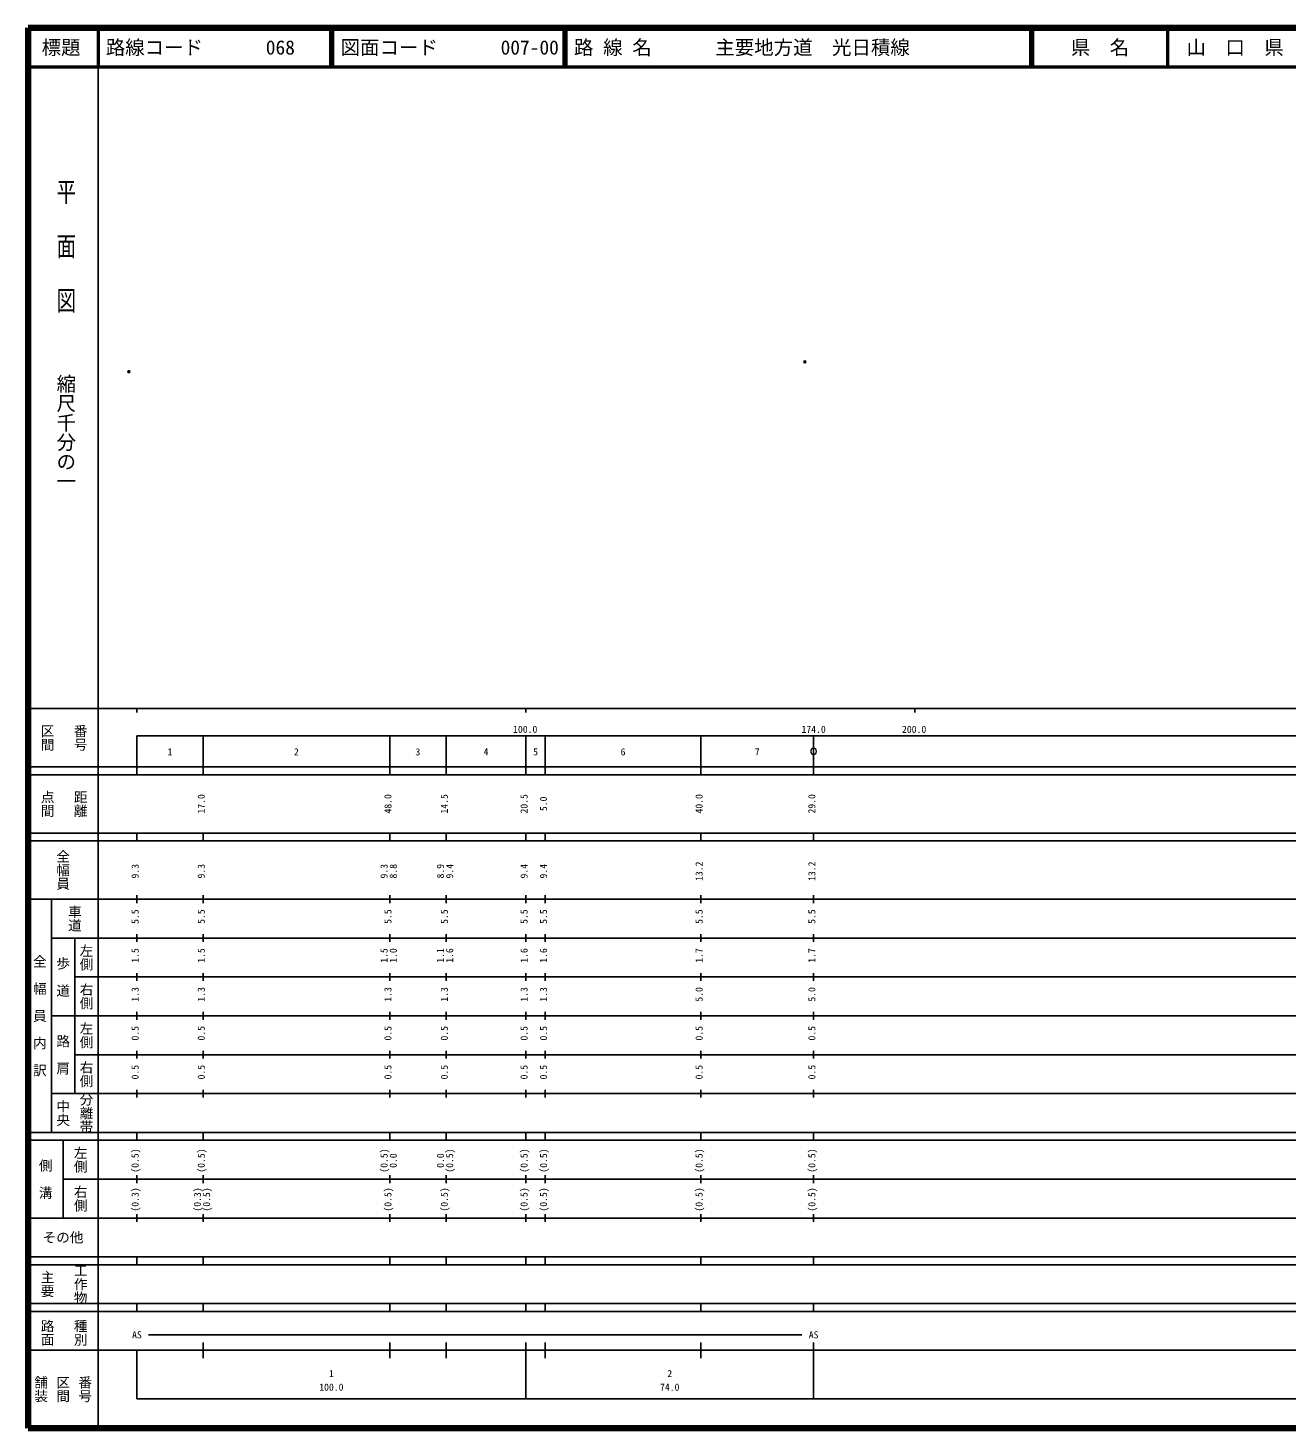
# Model space of a CAD drawing. Units: millimetres on the paper. Extents: x 40 to 680, y 20 to 380.
# Drawn here: x 40 to 363.7, y 20 to 380 of the extents above; entities that cross this region are included whole.
import ezdxf
from ezdxf.enums import TextEntityAlignment as Align

# ---------------------------------------------------------------- set-up
doc = ezdxf.new("R2010")
doc.units = ezdxf.units.MM
doc.header["$PDMODE"] = 32
doc.header["$PDSIZE"] = 0.5
doc.layers.add('M-OTRS', color=6, linetype='Continuous')
doc.layers.add('M-TTL-TXT', color=7, linetype='Continuous')
for name, color, linetype, lineweight in [('M-TTL', 2, 'Continuous', 140), ('M-TTL-BAND', 7, 'Continuous', 25), ('M-TTL-LINE', 7, 'Continuous', 50)]:
    doc.layers.add(name, color=color, linetype=linetype, lineweight=lineweight)
doc.styles.add('@ＭＳ ゴシック', font='')
doc.styles.add('ＭＳ ゴシック', font='')
doc.styles.get('@ＭＳ ゴシック').set_extended_font_data('@MS Gothic')
doc.styles.get('ＭＳ ゴシック').set_extended_font_data('MS Gothic')

msp = doc.modelspace()

# ---------------------------------------------------------------- linework, layer by layer
at = {"layer": 'M-OTRS'}
for p in [(65.942, 291.633), (239.757, 294.138)]:
    msp.add_point(p, dxfattribs=at)
at = {"layer": 'M-TTL'}
for p, q in [((40, 380), (40, 20)), ((680, 380), (40, 380)), ((40, 20), (680, 20))]:
    msp.add_line(p, q, dxfattribs=at)
at = {"layer": 'M-TTL-BAND'}
for p, q in [((58, 370), (58, 20)), ((40, 205), (579, 205)), ((68, 205), (68, 204)), ((168, 205), (168, 204)), ((268, 205), (268, 204)), ((68, 198), (579, 198)), ((68, 198), (68, 188)), ((85, 188), (85, 198)), ((133, 188), (133, 198)), ((147.5, 188), (147.5, 198)), ((168, 188), (168, 198)), ((173, 188), (173, 198)), ((213, 188), (213, 198)), ((242, 188), (242, 198)), ((40, 190), (579, 190)), ((40, 188), (579, 188)), ((40, 173), (579, 173)), ((68, 171), (68, 173)), ((85, 171), (85, 173)), ((133, 171), (133, 173)), ((147.5, 171), (147.5, 173)), ((168, 171), (168, 173)), ((173, 171), (173, 173)), ((213, 171), (213, 173)), ((242, 171), (242, 173)), ((40, 171), (579, 171)), ((40, 156), (579, 156)), ((46, 96), (46, 156)), ((68, 155), (68, 157)), ((85, 155), (85, 157)), ((133, 155), (133, 157)), ((147.5, 155), (147.5, 157)), ((168, 155), (168, 157)), ((173, 155), (173, 157)), ((213, 155), (213, 157)), ((242, 155), (242, 157)), ((46, 146), (579, 146)), ((52, 146), (52, 106)), ((68, 145), (68, 147)), ((85, 145), (85, 147)), ((133, 145), (133, 147)), ((147.5, 145), (147.5, 147)), ((168, 145), (168, 147)), ((173, 145), (173, 147)), ((213, 145), (213, 147)), ((242, 145), (242, 147)), ((68, 135), (68, 137)), ((85, 135), (85, 137)), ((133, 135), (133, 137)), ((147.5, 135), (147.5, 137)), ((168, 135), (168, 137)), ((173, 135), (173, 137)), ((213, 135), (213, 137)), ((242, 135), (242, 137)), ((52, 136), (579, 136)), ((46, 126), (579, 126)), ((68, 125), (68, 127)), ((85, 125), (85, 127)), ((133, 125), (133, 127)), ((147.5, 125), (147.5, 127)), ((168, 125), (168, 127)), ((173, 125), (173, 127)), ((213, 125), (213, 127)), ((242, 125), (242, 127)), ((52, 116), (579, 116)), ((68, 115), (68, 117)), ((85, 115), (85, 117)), ((133, 115), (133, 117)), ((147.5, 115), (147.5, 117)), ((168, 115), (168, 117)), ((173, 115), (173, 117)), ((213, 115), (213, 117)), ((242, 115), (242, 117)), ((46, 106), (579, 106)), ((68, 105), (68, 107)), ((85, 105), (85, 107)), ((133, 105), (133, 107)), ((147.5, 105), (147.5, 107)), ((168, 105), (168, 107)), ((173, 105), (173, 107)), ((213, 105), (213, 107)), ((242, 105), (242, 107)), ((40, 96), (579, 96)), ((40, 94), (579, 94)), ((49, 94), (49, 74)), ((68, 94), (68, 96)), ((85, 94), (85, 96)), ((133, 94), (133, 96)), ((147.5, 94), (147.5, 96)), ((168, 94), (168, 96)), ((173, 94), (173, 96)), ((213, 94), (213, 96)), ((242, 94), (242, 96)), ((49, 84), (579, 84)), ((68, 83), (68, 85)), ((85, 83), (85, 85)), ((133, 83), (133, 85)), ((147.5, 83), (147.5, 85)), ((168, 83), (168, 85)), ((173, 83), (173, 85)), ((213, 83), (213, 85)), ((242, 83), (242, 85)), ((40, 74), (579, 74)), ((68, 73), (68, 75)), ((85, 73), (85, 75)), ((133, 73), (133, 75)), ((147.5, 73), (147.5, 75)), ((168, 73), (168, 75)), ((173, 73), (173, 75)), ((213, 73), (213, 75)), ((242, 73), (242, 75)), ((40, 64), (579, 64)), ((40, 62), (579, 62)), ((68, 62), (68, 64)), ((85, 62), (85, 64)), ((133, 62), (133, 64)), ((147.5, 62), (147.5, 64)), ((168, 62), (168, 64)), ((173, 62), (173, 64)), ((213, 62), (213, 64)), ((242, 62), (242, 64)), ((40, 52), (579, 52)), ((68, 50), (68, 52)), ((85, 50), (85, 52)), ((133, 50), (133, 52)), ((147.5, 50), (147.5, 52)), ((168, 50), (168, 52)), ((173, 50), (173, 52)), ((213, 50), (213, 52)), ((242, 50), (242, 52)), ((40, 50), (579, 50)), ((71, 44), (239, 44)), ((40, 40), (579, 40)), ((68, 40), (68, 27.5)), ((85, 38), (85, 42)), ((133, 38), (133, 42)), ((147.5, 38), (147.5, 42)), ((168, 27.5), (168, 42)), ((173, 38), (173, 42)), ((213, 38), (213, 42)), ((242, 27.5), (242, 42)), ((68, 27.5), (579, 27.5))]:
    msp.add_line(p, q, dxfattribs=at)
at = {"layer": 'M-TTL-BAND', "lineweight": 13}
msp.add_lwpolyline([(242.75, 194, 1), (241.25, 194, 1)], format="xyb", close=True, dxfattribs=at)
at = {"layer": 'M-TTL-LINE'}
for p, q in [((58, 380), (58, 370)), ((117.75, 380), (117.75, 370)), ((118.25, 380), (118.25, 370)), ((177.75, 380), (177.75, 370)), ((178.25, 380), (178.25, 370)), ((297.75, 380), (297.75, 370)), ((298.25, 380), (298.25, 370)), ((333, 380), (333, 370)), ((40, 370), (680, 370))]:
    msp.add_line(p, q, dxfattribs=at)

# ---------------------------------------------------------------- texts
at = {"layer": 'M-TTL-BAND', "style": '@ＭＳ ゴシック', "width": 1.4}
msp.add_text('平  面  図', height=3.666, rotation=270, dxfattribs=at).set_placement((49.777, 306.475), align=Align.MIDDLE_RIGHT)
at = {"layer": 'M-TTL-BAND', "style": '@ＭＳ ゴシック'}
msp.add_text('縮尺千分の一', height=3.666, rotation=270, dxfattribs=at).set_placement((49.777, 261.03), align=Align.MIDDLE_RIGHT)
for s, p in [('区間', (45, 197.5)), ('番号', (53.5, 197.5)), ('点間', (45, 180.5)), ('距離', (53.5, 180.5)), ('全幅員', (49, 163.5)), ('車道', (52, 151)), ('左側', (55, 141)), ('全\u3000幅\u3000員\u3000内\u3000訳', (43, 126)), ('歩\u3000道', (49, 136)), ('右側', (55, 131)), ('左側', (55, 121)), ('路\u3000肩', (49, 116)), ('右側', (55, 111)), ('分離帯', (55, 101)), ('中央', (49, 101)), ('左側', (53.5, 89)), ('側\u3000溝', (44.5, 84)), ('右側', (53.5, 79)), ('工作物', (53.5, 57)), ('主要', (45, 57)), ('路面', (45, 44.5)), ('種別', (53.5, 44.5)), ('舗装', (43.333, 30)), ('区間', (49, 30)), ('番号', (54.667, 30))]:
    msp.add_text(s, height=2.566, rotation=270, dxfattribs=at).set_placement(p, align=Align.MIDDLE_CENTER)
at = {"layer": 'M-TTL-BAND', "style": 'ＭＳ ゴシック'}
for s, p in [('100.0', (167.844, 198.195)), ('174.0', (242, 198.195)), ('200.0', (267.844, 198.195)), ('1', (76.5, 192.405)), ('2', (109, 192.405)), ('3', (140.25, 192.405)), ('4', (157.75, 192.405)), ('5', (170.5, 192.405)), ('6', (193, 192.405)), ('7', (227.5, 192.405)), ('AS', (68, 42.5)), ('AS', (242, 42.5)), ('1', (118, 32.523)), ('2', (205, 32.523)), ('100.0', (118, 29.033)), ('74.0', (205, 29.033))]:
    msp.add_text(s, height=1.833, dxfattribs=at).set_placement(p, align=Align.BOTTOM_CENTER)
for s, p in [('17.0', (86, 180.5)), ('48.0', (134, 180.5)), ('14.5', (148.5, 180.5)), ('20.5', (169, 180.5)), ('5.0', (174, 180.5)), ('40.0', (214, 180.5)), ('29.0', (243, 180.5)), ('9.3', (69, 163.174)), ('9.3', (86, 163.174)), ('9.3', (133, 163.174)), ('8.8', (135.37, 163.174)), ('8.9', (147.5, 163.174)), ('9.4', (149.87, 163.174)), ('9.4', (169, 163.174)), ('9.4', (174, 163.174)), ('13.2', (214, 163.174)), ('13.2', (243, 163.174)), ('5.5', (69, 151.5)), ('5.5', (86, 151.5)), ('5.5', (134, 151.5)), ('5.5', (148.5, 151.5)), ('5.5', (169, 151.5)), ('5.5', (174, 151.5)), ('5.5', (214, 151.5)), ('5.5', (243, 151.5)), ('1.5', (69, 141.5)), ('1.5', (86, 141.5)), ('1.5', (133, 141.5)), ('1.0', (135.37, 141.5)), ('1.1', (147.5, 141.5)), ('1.6', (149.87, 141.5)), ('1.6', (169, 141.5)), ('1.6', (174, 141.5)), ('1.7', (214, 141.5)), ('1.7', (243, 141.5)), ('1.3', (69, 131.5)), ('1.3', (86, 131.5)), ('1.3', (134, 131.5)), ('1.3', (148.5, 131.5)), ('1.3', (169, 131.5)), ('1.3', (174, 131.5)), ('5.0', (214, 131.5)), ('5.0', (243, 131.5)), ('0.5', (69, 121.5)), ('0.5', (86, 121.5)), ('0.5', (134, 121.5)), ('0.5', (148.5, 121.5)), ('0.5', (169, 121.5)), ('0.5', (174, 121.5)), ('0.5', (214, 121.5)), ('0.5', (243, 121.5)), ('0.5', (69, 111.5)), ('0.5', (86, 111.5)), ('0.5', (134, 111.5)), ('0.5', (148.5, 111.5)), ('0.5', (169, 111.5)), ('0.5', (174, 111.5)), ('0.5', (214, 111.5)), ('0.5', (243, 111.5)), ('(0.5)', (69, 88.764)), ('(0.5)', (86, 88.764)), ('(0.5)', (133, 88.764)), ('0.0', (135.37, 88.764)), ('0.0', (147.5, 88.764)), ('(0.5)', (149.87, 88.764)), ('(0.5)', (169, 88.764)), ('(0.5)', (174, 88.764)), ('(0.5)', (214, 88.764)), ('(0.5)', (243, 88.764)), ('(0.3)', (69, 78.764)), ('(0.3)', (85, 78.764)), ('(0.5)', (87.37, 78.764)), ('(0.5)', (134, 78.764)), ('(0.5)', (148.5, 78.764)), ('(0.5)', (169, 78.764)), ('(0.5)', (174, 78.764)), ('(0.5)', (214, 78.764)), ('(0.5)', (243, 78.764))]:
    msp.add_text(s, height=1.833, rotation=90, dxfattribs=at).set_placement(p, align=Align.BOTTOM_CENTER)
msp.add_text('その他', height=2.566, dxfattribs=at).set_placement((49, 69), align=Align.MIDDLE_CENTER)
at = {"layer": 'M-TTL-TXT', "style": 'ＭＳ ゴシック'}
for s, p in [('標題', (48.5, 375)), ('県\u3000名', (315.625, 375)), ('山\u3000口\u3000県', (350.375, 375))]:
    msp.add_text(s, height=3.666, dxfattribs=at).set_placement(p, align=Align.MIDDLE_CENTER)
for s, p in [('路線コード', (60, 375)), ('068', (101.142, 375)), ('図面コード', (120.38, 375)), ('007-00', (161.521, 375)), ('路 線 名', (180.38, 375)), ('主要地方道\u3000光日積線', (216.734, 375))]:
    msp.add_text(s, height=3.666, dxfattribs=at).set_placement(p, align=Align.MIDDLE_LEFT)

doc.saveas('drawing.dxf')
